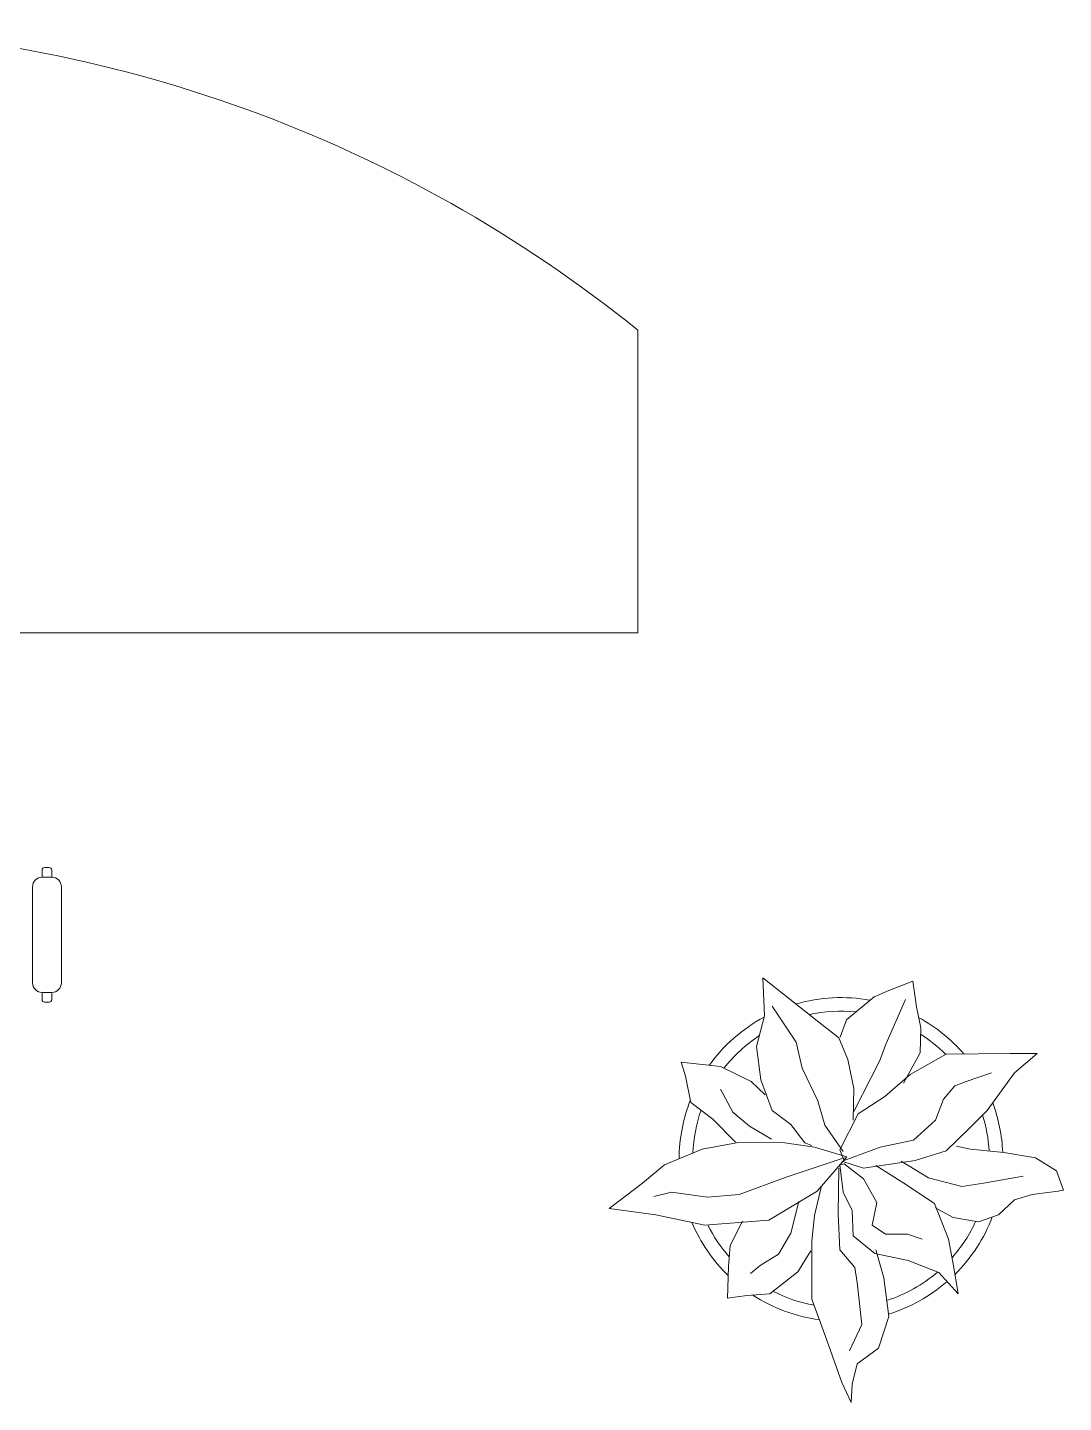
# Model space of a CAD drawing. Header units: inches. Extents: x 5 to 136470, y 9 to 138066.
# Drawn here: x 89005 to 90452, y 25145 to 27065 of the extents above; entities that cross this region are included whole.
import ezdxf

# ---------------------------------------------------------------- set-up
doc = ezdxf.new("R2010")
doc.units = ezdxf.units.IN
doc.header["$MEASUREMENT"] = 0
doc.layers.add('FURNITURE', color=253, linetype='Continuous', lineweight=5, transparency=0.05)
doc.layers.add('TREES', color=72, linetype='Continuous', lineweight=5, transparency=0.05)
doc.styles.add('ROMANS', font='', dxfattribs={"width": 0.8})
doc.styles.get('ROMANS').set_extended_font_data('VNI-Avo')

# ---------------------------------------------------------------- blocks, each defined once
blk = doc.blocks.new('A$C7b2e77e3')
at = {"layer": 'FURNITURE'}
for p, q in [((31825.8, 15037.3), (31825.8, 14614.6)), ((31825.8, 14614.6), (30020.9, 14614.6)), ((30994.2, 14283.3), (30994.2, 14273.2)), ((31007.6, 14273.2), (30994.2, 14273.2)), ((30994.2, 14273.2), (31007.6, 14273.2)), ((31004.2, 14286.6), (30997.5, 14286.6)), ((31007.6, 14273.2), (31007.6, 14283.3)), ((30980.8, 14259.8), (30980.8, 14125.6)), ((31021, 14125.6), (31021, 14259.8)), ((30994.2, 14112.2), (31007.6, 14112.2)), ((30994.2, 14102.1), (30994.2, 14112.2)), ((31004.2, 14098.7), (30997.5, 14098.7)), ((31007.6, 14112.2), (31007.6, 14102.1))]:
    blk.add_line(p, q, dxfattribs=at)
for centre, radius, start, end in [((30628.7, 13554.7), 1905.5, 51.0807, 88.9531), ((30994.2, 14259.8), 13.4, 90, 180), ((30997.5, 14283.3), 3.35, 90, 180), ((31004.2, 14283.3), 3.35, 0, 90), ((31007.6, 14259.8), 13.4, 0, 90), ((30994.2, 14125.6), 13.4, 180, 270), ((31007.6, 14125.6), 13.4, 270, 0), ((30997.5, 14102.1), 3.35, 180, 270), ((31004.2, 14102.1), 3.35, 270, 0)]:
    blk.add_arc(centre, radius, start, end, dxfattribs=at)
at = {"layer": 'TREES'}
for p, q in [((32038.1, 14103), (32000.2, 14132.4)), ((32000.2, 14132.4), (32002.7, 14079.7)), ((32209.7, 14128.1), (32176.3, 14115.1)), ((32214.7, 14092), (32209.7, 14128.1)), ((32076.1, 14072.4), (32038.1, 14103)), ((32155.7, 14106.2), (32117.3, 14074.1)), ((32176.3, 14115.1), (32155.7, 14106.2)), ((32199.4, 14102.4), (32172.4, 14040.7)), ((32002.7, 14079.7), (31991.7, 14036.9)), ((32046.7, 14043), (32013.5, 14093.2)), ((32221.1, 14062.6), (32214.7, 14092)), ((32106.7, 14049), (32076.1, 14072.4)), ((32117.3, 14074.1), (32108.4, 14049.7)), ((32219.9, 14028), (32221.1, 14062.6)), ((32055.2, 14006.3), (32046.7, 14043)), ((32119, 14018.4), (32106.7, 14049)), ((32172.4, 14040.7), (32163.4, 14016.3)), ((31991.7, 14036.9), (31997.7, 13990.2)), ((32196.7, 13985.4), (32219.9, 14028)), ((32256.1, 14025.9), (32205.9, 13997.8)), ((32345.5, 14027.1), (32256.1, 14025.9)), ((32383.5, 14027.1), (32345.5, 14027.1)), ((32351.6, 14000), (32383.5, 14027.1)), ((31941.4, 14008.6), (31886.2, 14014.8)), ((31886.2, 14014.8), (31892.5, 13995.2)), ((31984.2, 13988), (31941.4, 14008.6)), ((32077.3, 13960.8), (32055.2, 14006.3)), ((32127.5, 13978.2), (32119, 14018.4)), ((32163.4, 14016.3), (32127.5, 13945.8)), ((32284.3, 13988), (32319.7, 14000)), ((32313.7, 13947.5), (32351.6, 14000)), ((31892.5, 13995.2), (31899.8, 13958.6)), ((32003.7, 13969.4), (31984.2, 13988)), ((31997.7, 13990.2), (32013.5, 13947.5)), ((32205.9, 13997.8), (32170.5, 13967.1)), ((32252.4, 13963.3), (32268.4, 13981.7)), ((32268.4, 13981.7), (32284.3, 13988)), ((31958.5, 13945), (31941.4, 13976.9)), ((32126.3, 13934), (32127.5, 13978.2)), ((32170.5, 13967.1), (32133.6, 13942.5)), ((32241.3, 13934), (32252.4, 13963.3)), ((31899.8, 13958.6), (31930.4, 13935.2)), ((31981.9, 13925.4), (31958.5, 13945)), ((32013.5, 13947.5), (32039.4, 13927.9)), ((32087.1, 13926.7), (32077.3, 13960.8)), ((32133.6, 13942.5), (32108, 13892.3)), ((32288, 13921.6), (32313.7, 13947.5)), ((31930.4, 13935.2), (31962.3, 13903.3)), ((32012.5, 13907.1), (31981.9, 13925.4)), ((32039.4, 13927.9), (32059, 13902.1)), ((32112.7, 13890), (32087.1, 13926.7)), ((32210.7, 13905.8), (32241.3, 13934)), ((32164.2, 13896), (32210.7, 13905.8)), ((32256.1, 13891), (32288, 13921.6)), ((31863.1, 13871.4), (31915.6, 13893.5)), ((31915.6, 13893.5), (31963.5, 13902.1)), ((31963.5, 13902.1), (32024.6, 13903.3)), ((32024.6, 13903.3), (32072.3, 13896)), ((32059, 13902.1), (32068.8, 13898.5)), ((32072.3, 13896), (32117.7, 13882.5)), ((32108, 13892.3), (32114, 13877.7)), ((32114, 13877.7), (32164.2, 13896)), ((32213.2, 13877.7), (32256.1, 13891)), ((32290.3, 13893.5), (32270.7, 13897.3)), ((32337, 13888.7), (32290.3, 13893.5)), ((32381, 13881.2), (32337, 13888.7)), ((31832.4, 13845.8), (31863.1, 13871.4)), ((32114, 13881.2), (32033.1, 13854.3)), ((32117.7, 13882.5), (32076.1, 13834.7)), ((32106.7, 13866.6), (32105.5, 13802.8)), ((32108, 13871.4), (32114, 13872.7)), ((32112.7, 13833.5), (32108, 13871.4)), ((32110.5, 13876.4), (32140.9, 13866.6)), ((32114, 13872.7), (32140.9, 13851.8)), ((32140.9, 13866.6), (32213.2, 13877.7)), ((32158.2, 13870.4), (32197.4, 13845.8)), ((32231.5, 13853.1), (32193.6, 13876.4)), ((32410.4, 13862.9), (32381, 13881.2)), ((32033.1, 13854.3), (31967.1, 13829.9)), ((32140.9, 13851.8), (32159.4, 13818.9)), ((32278.2, 13841), (32231.5, 13853.1)), ((32363.9, 13855.6), (32308.6, 13845.8)), ((32420.1, 13836), (32410.4, 13862.9)), ((31786, 13810.3), (31832.4, 13845.8)), ((31872.9, 13833.5), (31848.3, 13827.4)), ((31923.1, 13826.2), (31872.9, 13833.5)), ((31967.1, 13829.9), (31923.1, 13826.2)), ((32076.1, 13834.7), (32008.7, 13794.3)), ((32072.3, 13800.5), (32082.1, 13842)), ((32125, 13807.8), (32112.7, 13833.5)), ((32197.4, 13845.8), (32240.1, 13817.6)), ((32308.6, 13845.8), (32278.2, 13841)), ((32351.6, 13822.4), (32376.2, 13829.9)), ((32376.2, 13829.9), (32412.9, 13834.7)), ((32412.9, 13834.7), (32420.1, 13836)), ((31850.8, 13801.8), (31786, 13810.3)), ((32039.4, 13775.9), (32050.4, 13820.1)), ((32159.4, 13818.9), (32153.2, 13787)), ((32240.1, 13817.6), (32259.7, 13767.4)), ((32241.3, 13811.6), (32265.9, 13798)), ((32329.5, 13801.8), (32351.6, 13822.4)), ((31919.3, 13787), (31850.8, 13801.8)), ((32008.7, 13794.3), (31919.3, 13787)), ((31954.8, 13758.8), (31972.1, 13793)), ((32068.8, 13764.9), (32072.3, 13800.5)), ((32105.5, 13802.8), (32108, 13752.8)), ((32126.3, 13772.4), (32125, 13807.8)), ((32265.9, 13798), (32301.4, 13792)), ((32301.4, 13792), (32329.5, 13801.8)), ((32022.3, 13746.5), (32039.4, 13775.9)), ((32156.9, 13747.8), (32126.3, 13772.4)), ((32153.2, 13787), (32171.5, 13774.7)), ((32171.5, 13774.7), (32202.2, 13774.7)), ((32202.2, 13774.7), (32223, 13767.4)), ((31952.5, 13729.4), (31954.8, 13758.8)), ((32067.5, 13751.5), (32049.2, 13722.1)), ((32068.8, 13725.7), (32068.8, 13764.9)), ((32108, 13752.8), (32128.8, 13728.2)), ((32158.2, 13752.8), (32169.2, 13713.4)), ((32259.7, 13767.4), (32267.2, 13728.2)), ((31996.5, 13730.7), (32022.3, 13746.5)), ((32203.4, 13738), (32156.9, 13747.8)), ((32246.3, 13720.9), (32203.4, 13738)), ((31951.2, 13685.2), (31952.5, 13729.4)), ((31983.1, 13719.6), (31996.5, 13730.7)), ((32049.2, 13722.1), (32010, 13691.5)), ((32068.8, 13684), (32068.8, 13725.7)), ((32128.8, 13728.2), (32132.3, 13707.3)), ((32169.2, 13713.4), (32176.5, 13659.6)), ((32273.2, 13691.5), (32246.3, 13720.9)), ((32267.2, 13728.2), (32273.2, 13691.5)), ((32132.3, 13707.3), (32138.6, 13648.5)), ((31978.1, 13689), (31951.2, 13685.2)), ((32010, 13691.5), (31978.1, 13689)), ((32089.6, 13626.4), (32068.8, 13684)), ((32176.5, 13659.6), (32161.7, 13615.4)), ((32138.6, 13648.5), (32121.3, 13611.8)), ((32110.5, 13567.6), (32089.6, 13626.4)), ((32161.7, 13615.4), (32132.3, 13593.5)), ((32132.3, 13593.5), (32125, 13565.3)), ((32123.8, 13539.5), (32110.5, 13567.6)), ((32125, 13565.3), (32123.8, 13539.5))]:
    blk.add_line(p, q, dxfattribs=at)
for radius, start, end in [(226, 79.7038, 106.1281), (226, 118.3455, 144.4541), (207.1, 84.1886, 102.4028), (226, 40.6606, 61.3393), (207.1, 123.3868, 142.0756), (207.1, 45.0835, 57.5023), (226, 158.5862, 179.7442), (207.1, 160.6559, 177.5057), (226, 2.503, 20.4563), (207.1, 3.2699, 17.4002), (226, 202.9768, 225.8473), (207.1, 318.4756, 335.3347), (226, 314.8021, 339.1804), (207.1, 206.2761, 221.1349), (207.1, 287.9864, 310.5771), (207.1, 242.6899, 259.5346), (226, 287.123, 310.9816), (226, 236.9563, 262.295)]:
    blk.add_arc((32109.5, 13879), radius, start, end, dxfattribs=at)
at = {"color": 0, "linetype": 'ByBlock', "style": 'ROMANS'}
for tag, p in [('+1200', (24241.2, 16553.9)), ('+00', (29332.1, 8469.4))]:
    blk.add_attdef(tag, p, '', height=132.2, dxfattribs=at)

msp = doc.modelspace()

# ---------------------------------------------------------------- block references
msp.add_blockref('A$C7b2e77e3', (58031.7, 11605.1))

doc.saveas('drawing.dxf')
